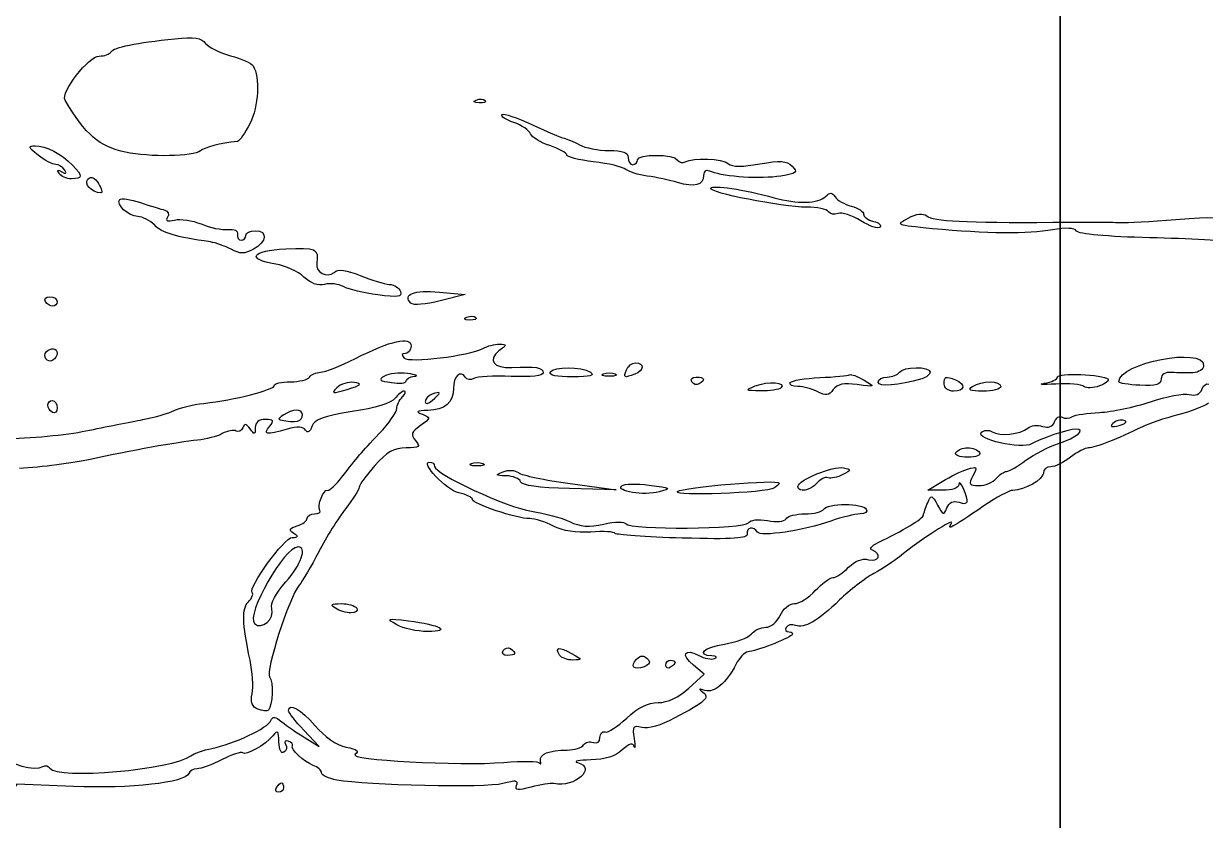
# Model space of a CAD drawing. Extents: x 156 to 440, y 350 to 491.
# Drawn here: x 258.45 to 303.55, y 376.77 to 407.17 of the extents above; entities that cross this region are included whole.
import ezdxf

# ---------------------------------------------------------------- set-up
doc = ezdxf.new("R2010")
doc.units = 0
doc.layers.add('Layer_1', color=7, linetype='CONTINUOUS')

msp = doc.modelspace()

# ---------------------------------------------------------------- linework, layer by layer
at = {"layer": 'Layer_1', "color": 7}
for points in [[(298.000658, 474.608948), (298.000658, 366.268932)], [(298.000658, 366.268932), (298.000658, 474.608948)], [(275.828754, 404.142633), (275.82882, 404.145751)], [(267.087716, 403.366961), (267.087821, 403.366876)], [(260.278146, 401.251408), (260.277854, 401.250189)], [(287.342617, 401.356602), (287.342816, 401.355439)], [(261.393559, 400.713194), (261.393678, 400.71274)], [(291.134551, 399.403559), (291.13475, 399.405572)], [(267.22012, 398.561046), (267.219859, 398.562548)], [(274.313418, 396.92829), (275.303716, 396.836731), (274.343882, 396.591987)], [(271.962105, 396.821254), (271.962105, 396.823918)], [(275.468647, 395.860762), (275.46872, 395.863313)], [(259.560442, 394.327191), (259.560519, 394.325887)], [(280.796811, 393.71675), (280.796233, 393.71675)], [(281.770948, 393.796658), (281.771603, 393.797537)], [(303.077537, 393.849836), (303.077537, 393.847398)], [(270.400385, 393.275424), (270.400357, 393.275707)], [(284.23182, 393.426057), (284.231537, 393.425773)], [(287.3556, 393.282709), (287.356507, 393.282142)], [(290.262926, 393.399496), (290.263068, 393.400063)], [(292.72422, 393.621562), (292.72422, 393.619011)], [(299.502567, 393.347849), (299.502567, 393.349833)], [(274.041507, 393.033402), (274.041507, 393.033657)], [(293.939943, 393.146476), (293.94, 393.147071)], [(268.864078, 392.426617), (268.863973, 392.425625)], [(300.019833, 391.918904), (300.02023, 391.918904)], [(275.754093, 390.295843), (275.753871, 390.295843)], [(289.706627, 389.963962), (289.709036, 389.967676)], [(293.538699, 389.365824), (292.953572, 389.366419), (293.506016, 389.703373)], [(279.310686, 389.623209), (281.066414, 389.38765), (279.27752, 389.433515)], [(282.708989, 389.310151), (282.708989, 389.3076)], [(287.105528, 389.460557), (287.105357, 389.459452)], [(290.372882, 388.468176), (290.371918, 388.465739)], [(273.860413, 383.97702), (273.860413, 383.978154)], [(276.914443, 383.065285), (276.914358, 383.065002)], [(279.412696, 382.890699), (279.412594, 382.89155)], [(282.132241, 382.636488), (282.132992, 382.634759)], [(283.13718, 382.614803), (283.13718, 382.615087)], [(283.829754, 381.814129), (284.425965, 382.356227), (284.009868, 382.693606)], [(269.188189, 379.922542), (269.728342, 379.59463), (269.143172, 380.212413)], [(260.354974, 378.067776), (258.183771, 378.158769), (257.766012, 377.549121)]]:
    msp.add_lwpolyline(points, dxfattribs=at)
for points in [[(259.559345, 396.388857)], [(272.220202, 393.723893)], [(279.3902, 393.691011)], [(295.064419, 393.149877)], [(259.547479, 392.337609)], [(294.48017, 390.626447)], [(268.925031, 387.206901)], [(270.944785, 384.689083)], [(268.178258, 377.844236)]]:
    msp.add_lwpolyline(points, close=True, dxfattribs=at)
for points in [[(261.783516, 406.092841), (261.893585, 406.270857), (262.738457, 406.444422), (264.215316, 406.592107)], [(264.215316, 406.592107), (264.96428, 406.667225), (265.241089, 406.627824), (265.393035, 406.418627)], [(265.393035, 406.418627), (265.502339, 406.270658), (265.929253, 406.055991), (266.341898, 405.944901)], [(260.032017, 404.245191), (259.853803, 404.545493), (260.926038, 405.93325), (261.336192, 405.93325)], [(261.336192, 405.93325), (261.5277, 405.93325), (261.729077, 406.004967), (261.783516, 406.092841)], [(266.341898, 405.944901), (266.754549, 405.833499), (267.143542, 405.65965), (267.206346, 405.558028)], [(267.206346, 405.558028), (267.474192, 405.124724), (267.413615, 404.007817), (267.087716, 403.366961)], [(262.335736, 402.267345), (261.33306, 402.483628), (260.81284, 402.929461), (260.032017, 404.245191)], [(275.82882, 404.145751), (275.619112, 404.154255), (275.576536, 404.196208), (275.719884, 404.254885)], [(275.719884, 404.254885), (275.849768, 404.305909), (276.005169, 404.300806), (276.064994, 404.237877)], [(276.064994, 404.237877), (276.124805, 404.1792), (276.018364, 404.135263), (275.828754, 404.142633)], [(277.1517, 403.398964), (276.846491, 403.50583), (276.645249, 403.640476), (276.704507, 403.700202)], [(276.704507, 403.700202), (276.763694, 403.758312), (277.277737, 403.587099), (277.846679, 403.318517)], [(267.087821, 403.366876), (266.898949, 402.99548), (266.684292, 402.685002), (266.610807, 402.676838)], [(277.798473, 402.96617), (277.748101, 403.096847), (277.456898, 403.292608), (277.1517, 403.398964)], [(277.846679, 403.318517), (278.415618, 403.049225), (278.967694, 402.814318), (279.073525, 402.796205)], [(278.53312, 402.514639), (278.179577, 402.631994), (277.848981, 402.834529), (277.798473, 402.96617)], [(279.073525, 402.796205), (279.179371, 402.776362), (279.442925, 402.665811), (279.659225, 402.547039)], [(259.007117, 402.151635), (258.628456, 402.447855), (258.608894, 402.504321), (258.883951, 402.507751)], [(258.883951, 402.507751), (259.295338, 402.51342), (259.903389, 402.200787), (260.31253, 401.774683)], [(265.198544, 402.316384), (264.932286, 402.095565), (263.267031, 402.066935), (262.335736, 402.267345)], [(266.610807, 402.676838), (265.926813, 402.601153), (265.370448, 402.458854), (265.198544, 402.316384)], [(279.175901, 402.161187), (279.175901, 402.23829), (278.88666, 402.39703), (278.53312, 402.514639)], [(279.659225, 402.547039), (279.875509, 402.427134), (280.381907, 402.329906), (280.784565, 402.329906)], [(280.784565, 402.329906), (281.315282, 402.329906), (281.516624, 402.255638), (281.516624, 402.059764)], [(259.671679, 401.795575), (259.553588, 401.797928), (259.254677, 401.957433), (259.007117, 402.151635)], [(280.199361, 401.89955), (279.636449, 401.96503), (279.175901, 402.083518), (279.175901, 402.161187)], [(281.426077, 401.610557), (281.313882, 401.703534), (280.762228, 401.833361), (280.199361, 401.89955)], [(281.516624, 402.059764), (281.516624, 401.912362), (281.597666, 401.789622), (281.696596, 401.789622)], [(281.696596, 401.789622), (281.795922, 401.789622), (281.876511, 401.870693), (281.876511, 401.969622)], [(281.876511, 401.969622), (281.876511, 402.205181), (283.262301, 402.20263), (283.408673, 401.967184)], [(283.408673, 401.967184), (283.470384, 401.866271), (283.602932, 401.835373), (283.701373, 401.895468)], [(283.701373, 401.895468), (283.987446, 402.07235), (285.105997, 402.024728), (285.347339, 401.824885)], [(286.538542, 401.819216), (287.324589, 401.960665), (287.559893, 401.946208), (287.773427, 401.732759)], [(260.014606, 401.582409), (259.943995, 401.697496), (259.789677, 401.793591), (259.671679, 401.795575)], [(259.79991, 401.459386), (259.715041, 401.596016), (259.751126, 401.617276), (259.907258, 401.520898)], [(260.277854, 401.250189), (260.085694, 401.250189), (259.870561, 401.343449), (259.79991, 401.459386)], [(259.907258, 401.520898), (260.063135, 401.424236), (260.099447, 401.44578), (260.014606, 401.582409)], [(260.31253, 401.774683), (260.71619, 401.354277), (260.709426, 401.251408), (260.278146, 401.251408)], [(282.248172, 401.356006), (281.907811, 401.402494), (281.53783, 401.517014), (281.426077, 401.610557)], [(284.712576, 401.518148), (284.492891, 401.608573), (284.397477, 401.563786), (284.397477, 401.374715)], [(287.342816, 401.355439), (286.576923, 401.230715), (285.203877, 401.316038), (284.712576, 401.518148)], [(285.347339, 401.824885), (285.493606, 401.702145), (285.890173, 401.701011), (286.538542, 401.819216)], [(287.773427, 401.732759), (288.004167, 401.502019), (287.95286, 401.455247), (287.342617, 401.356602)], [(261.393678, 400.71274), (261.048223, 400.721244), (260.727766, 401.062819), (260.903038, 401.238085)], [(260.903038, 401.238085), (261.027082, 401.363376), (261.157646, 401.305833), (261.30818, 401.066022)], [(261.30818, 401.066022), (261.430211, 400.869581), (261.468848, 400.711635), (261.393559, 400.713194)], [(283.407129, 401.107975), (283.110015, 401.19755), (282.588528, 401.310085), (282.248172, 401.356006)], [(284.397477, 401.374715), (284.397477, 401.004255), (284.057263, 400.912668), (283.407129, 401.107975)], [(284.668894, 400.892343), (284.751383, 401.025288), (285.937767, 400.846422), (287.085855, 400.528063)], [(262.116737, 400.461704), (262.173061, 400.51698), (262.528849, 400.464057), (262.907617, 400.340948)], [(288.33412, 400.167808), (287.384428, 400.167808), (284.565572, 400.725099), (284.668894, 400.892343)], [(287.085855, 400.528063), (287.961959, 400.285417), (288.78035, 400.303843), (289.049102, 400.571717)], [(289.049102, 400.571717), (289.227118, 400.749732), (289.301669, 400.748315), (289.415537, 400.563213)], [(289.415537, 400.563213), (289.494057, 400.435087), (289.772787, 400.274589), (290.034794, 400.204573)], [(262.801086, 399.810671), (262.449026, 399.810671), (261.945091, 400.290038), (262.116737, 400.461704)], [(262.907617, 400.340948), (263.286386, 400.217641), (263.702718, 400.090649), (263.832772, 400.055698)], [(263.832772, 400.055698), (263.96274, 400.019414), (264.011014, 399.898942), (263.939723, 399.782721)], [(289.162772, 399.996028), (289.105228, 400.090706), (288.73131, 400.167808), (288.33412, 400.167808)], [(290.034794, 400.204573), (290.296715, 400.134841), (290.507953, 399.994809), (290.503984, 399.897071)], [(263.454253, 399.476154), (263.277003, 399.660406), (262.983155, 399.810671), (262.801086, 399.810671)], [(263.939723, 399.782721), (263.850007, 399.639005), (263.932353, 399.605272), (264.209695, 399.676706)], [(264.209695, 399.676706), (264.429408, 399.733398), (264.884304, 399.665367), (265.220504, 399.527036)], [(289.52898, 399.923745), (289.387531, 399.87017), (289.221222, 399.898233), (289.162772, 399.996028)], [(290.395786, 399.648217), (290.061893, 399.855997), (289.671761, 399.978595), (289.52898, 399.923745)], [(291.13475, 399.405572), (291.062466, 399.333288), (290.729707, 399.442989), (290.395786, 399.648217)], [(290.503984, 399.897071), (290.501461, 399.797575), (290.669528, 399.676535), (290.881701, 399.626079)], [(290.881701, 399.626079), (291.094866, 399.576189), (291.207288, 399.47726), (291.134551, 399.403559)], [(293.134649, 399.347802), (291.735921, 399.48018), (291.712167, 399.488967), (292.201483, 399.746891)], [(292.201483, 399.746891), (292.539515, 399.924057), (292.773515, 399.953254), (292.918025, 399.831931)], [(292.918025, 399.831931), (293.156419, 399.632655), (294.382602, 399.57171), (297.72085, 399.591553)], [(297.72085, 399.591553), (298.958797, 399.600057), (300.133616, 399.594104), (300.331729, 399.583049)], [(300.331729, 399.583049), (300.530721, 399.568876), (301.470576, 399.625002), (302.42228, 399.70012)], [(302.42228, 399.70012), (303.916876, 399.818891), (304.167713, 399.798482), (304.26222, 399.553002)], [(265.578579, 398.84142), (264.226309, 399.037011), (263.737426, 399.181918), (263.454253, 399.476154)], [(265.220504, 399.527036), (265.556699, 399.388139), (266.017516, 399.292611), (266.244534, 399.314154)], [(266.244534, 399.314154), (266.495797, 399.342501), (266.639661, 399.270501), (266.612264, 399.133304)], [(266.612264, 399.133304), (266.586469, 399.009146), (266.648236, 398.909083), (266.747448, 398.909083)], [(266.927391, 399.089083), (266.927391, 399.18858), (267.089562, 399.269083), (267.287499, 399.269083)], [(267.287499, 399.269083), (267.781728, 399.269083), (267.740773, 398.83972), (267.22012, 398.561046)], [(297.709739, 399.302447), (296.789981, 399.136904), (295.190476, 399.153345), (293.134649, 399.347802)], [(298.62618, 399.256526), (298.550494, 399.3804), (298.22811, 399.394857), (297.709739, 399.302447)], [(301.42817, 399.000841), (299.810381, 399.041943), (298.697017, 399.140306), (298.62618, 399.256526)], [(266.366313, 398.561357), (266.132228, 398.686932), (265.77758, 398.812224), (265.578579, 398.84142)], [(266.747448, 398.909083), (266.846547, 398.909083), (266.927391, 398.990154), (266.927391, 399.089083)], [(304.742976, 398.83388), (304.396356, 398.888872), (302.904737, 398.965408), (301.42817, 399.000841)], [(267.219859, 398.562548), (266.874664, 398.377446), (266.710119, 398.377446), (266.366313, 398.561357)], [(268.072013, 397.993408), (266.928857, 398.179644), (267.143091, 398.512148), (268.449063, 398.579443)], [(268.449063, 398.579443), (269.604649, 398.637836), (269.714582, 398.587946), (269.636278, 398.029209)], [(269.142386, 397.503893), (268.91896, 397.715357), (268.437385, 397.933994), (268.072013, 397.993408)], [(269.636278, 398.029209), (269.587409, 397.679556), (270.019468, 397.45114), (270.295897, 397.680548)], [(270.295897, 397.680548), (270.459683, 397.815761), (270.743037, 397.782312), (271.292224, 397.557241)], [(269.930302, 397.222413), (269.684425, 397.158917), (269.403851, 397.259546), (269.142386, 397.503893)], [(271.292224, 397.557241), (271.714209, 397.385745), (272.214822, 397.234488), (272.40467, 397.221789)], [(270.659534, 397.136523), (270.468564, 397.238854), (270.140315, 397.275704), (269.930302, 397.222413)], [(271.962105, 396.823918), (271.436751, 396.893083), (270.850589, 397.03595), (270.659534, 397.136523)], [(272.833577, 396.947395), (272.901467, 396.7416), (272.738163, 396.720624), (271.962105, 396.821254)], [(272.40467, 397.221789), (272.594392, 397.207616), (272.787537, 397.086009), (272.833577, 396.947395)], [(273.226054, 396.504113), (272.893626, 396.836504), (273.354321, 397.016249), (274.313418, 396.92829)], [(259.27863, 396.568857), (259.217515, 396.668353), (259.294221, 396.748857), (259.44817, 396.748857)], [(259.559345, 396.388857), (259.466255, 396.388857), (259.339887, 396.469928), (259.27863, 396.568857)], [(259.44817, 396.748857), (259.602574, 396.748857), (259.728885, 396.667786), (259.728885, 396.568857)], [(259.728885, 396.568857), (259.728885, 396.469644), (259.652718, 396.388857), (259.559345, 396.388857)], [(274.343882, 396.591987), (273.79332, 396.452806), (273.316674, 396.413688), (273.226054, 396.504113)], [(275.46872, 395.863313), (275.259013, 395.871817), (275.216437, 395.913487), (275.359785, 395.972731)], [(275.359785, 395.972731), (275.489668, 396.023471), (275.645061, 396.018369), (275.704886, 395.955723)], [(275.704886, 395.955723), (275.764697, 395.897046), (275.658313, 395.853109), (275.468647, 395.860762)], [(271.111042, 394.393663), (272.469583, 395.082652), (273.231964, 395.25446), (273.231964, 394.871329)], [(259.560519, 394.325887), (259.361668, 394.202296), (259.146643, 394.486044), (259.312827, 394.653175)], [(259.312827, 394.653175), (259.484068, 394.824387), (259.728055, 394.791222), (259.728055, 394.600167)], [(272.974351, 394.412854), (273.168099, 394.218397), (275.447197, 394.49846), (275.975586, 394.780252)], [(273.231964, 394.871329), (273.231964, 394.715991), (273.134707, 394.586901), (273.016049, 394.586901)], [(275.975586, 394.780252), (276.147564, 394.872945), (276.431136, 394.944094), (276.605773, 394.940693)], [(276.589616, 394.682457), (276.136138, 394.338898), (276.386031, 394.014926), (277.075967, 394.052031)], [(276.605773, 394.940693), (276.902014, 394.935024), (276.900962, 394.915181), (276.589616, 394.682457)], [(300.244422, 393.503839), (300.267099, 394.231833), (303.482636, 394.852961), (303.482636, 394.129049)], [(259.728055, 394.600167), (259.728055, 394.506907), (259.652738, 394.383033), (259.560442, 394.327191)], [(269.776576, 393.868913), (269.944047, 393.870132), (270.544547, 394.105323), (271.111042, 394.393663)], [(273.016049, 394.586901), (272.876896, 394.586901), (272.861929, 394.525672), (272.974351, 394.412854)], [(281.451093, 393.957411), (281.507502, 394.104813), (281.668056, 394.227553), (281.805616, 394.227553)], [(281.805616, 394.227553), (282.146666, 394.227553), (282.123377, 393.931616), (281.770948, 393.796658)], [(269.360836, 393.686362), (269.421979, 393.786142), (269.609236, 393.867496), (269.776576, 393.868913)], [(272.220202, 393.723893), (271.9775, 393.58868), (272.027049, 393.541058), (272.486432, 393.474161)], [(273.10011, 393.819137), (272.780405, 393.858822), (272.384447, 393.816784), (272.220202, 393.723893)], [(273.051244, 393.539641), (273.051244, 393.621562), (273.193061, 393.700932), (273.36634, 393.717657)], [(273.36634, 393.717657), (273.539565, 393.734665), (273.419802, 393.778318), (273.10011, 393.819137)], [(275.302261, 393.685512), (275.125946, 393.970876), (274.852128, 393.713858), (274.852128, 393.260882)], [(277.056513, 393.712157), (276.387378, 393.740787), (275.744781, 393.700819), (275.628535, 393.63137)], [(278.273134, 393.853039), (278.273134, 393.729732), (277.829303, 393.679276), (277.056513, 393.712157)], [(277.075967, 394.052031), (278.001726, 394.100787), (278.273134, 394.057701), (278.273134, 393.853039)], [(279.3902, 393.691011), (278.798145, 393.689906), (278.476648, 393.756208), (278.545572, 393.86846)], [(278.545572, 393.86846), (278.687333, 394.096649), (279.721091, 394.096649), (280.075997, 393.86846)], [(280.075997, 393.86846), (280.269179, 393.742602), (280.073653, 393.693279), (279.3902, 393.691011)], [(280.796233, 393.71675), (280.548825, 393.71675), (280.447339, 393.758135), (280.571502, 393.807742)], [(280.571502, 393.807742), (280.695716, 393.857348), (280.897849, 393.857348), (281.021627, 393.807742)], [(281.021627, 393.807742), (281.145756, 393.757852), (281.046005, 393.71675), (280.796811, 393.71675)], [(281.771603, 393.797537), (281.364939, 393.642765), (281.335218, 393.658072), (281.451093, 393.957411)], [(288.833244, 393.66652), (289.401647, 393.692031), (289.912932, 393.736252), (289.969512, 393.772535)], [(289.969512, 393.772535), (290.025071, 393.808819), (290.273953, 393.71811), (290.520312, 393.570142)], [(291.408265, 393.688176), (291.60102, 393.688176), (291.807836, 393.769531), (291.869008, 393.868176)], [(291.869008, 393.868176), (292.008189, 394.094381), (293.039348, 394.105436), (293.039348, 393.88235)], [(293.039348, 393.88235), (293.039348, 393.789373), (292.899033, 393.671169), (292.72422, 393.621562)], [(293.579915, 393.417213), (293.579915, 393.72018), (293.614214, 393.732369), (294.015345, 393.57737)], [(297.900992, 393.686022), (297.900992, 393.85355), (299.656828, 393.790054), (299.831216, 393.615723)], [(302.267282, 393.861572), (302.007061, 393.884249), (301.862154, 393.794957), (301.862154, 393.615808)], [(303.077537, 393.847398), (302.854734, 393.83606), (302.490142, 393.841729), (302.267282, 393.861572)], [(303.482636, 394.129049), (303.482636, 393.9876), (303.300652, 393.860891), (303.077537, 393.849836)], [(265.330916, 392.683294), (266.497342, 392.814539), (268.010433, 393.198009), (268.010433, 393.363496)], [(268.010433, 393.363496), (268.010433, 393.442866), (268.28922, 393.506362), (268.629996, 393.506362)], [(268.629996, 393.506362), (268.970743, 393.506362), (269.299633, 393.587717), (269.360836, 393.686362)], [(270.400357, 393.275707), (270.168143, 393.044683), (270.216587, 393.037313), (270.798625, 393.21618)], [(271.062757, 393.480369), (270.843752, 393.515235), (270.545624, 393.423109), (270.400385, 393.275424)], [(270.798625, 393.21618), (271.335234, 393.380589), (271.385382, 393.43218), (271.062757, 393.480369)], [(272.486432, 393.474161), (272.797081, 393.428523), (273.051244, 393.457153), (273.051244, 393.539641)], [(275.628535, 393.63137), (275.512144, 393.559937), (275.36548, 393.585165), (275.302261, 393.685512)], [(283.950624, 393.505143), (283.888828, 393.606057), (283.964797, 393.688545), (284.118151, 393.688545)], [(284.231537, 393.425773), (284.139128, 393.369647), (284.013269, 393.403096), (283.950624, 393.505143)], [(284.118151, 393.688545), (284.434441, 393.688545), (284.481014, 393.579694), (284.23182, 393.426057)], [(286.574088, 393.157417), (285.968835, 393.168756), (285.956334, 393.182929), (286.36971, 393.345921)], [(286.36971, 393.345921), (286.858233, 393.541795), (287.571685, 393.493323), (287.3556, 393.282709)], [(287.356507, 393.282142), (287.281106, 393.207874), (286.928957, 393.152031), (286.574088, 393.157417)], [(287.998469, 393.327496), (287.786438, 393.327496), (287.65732, 393.393827), (287.70789, 393.475181)], [(287.70789, 393.475181), (287.758063, 393.557102), (288.264983, 393.642425), (288.833244, 393.66652)], [(288.760054, 393.123402), (288.55029, 393.23537), (288.208885, 393.327496), (287.998469, 393.327496)], [(290.263068, 393.400063), (289.745433, 393.468945), (289.502277, 393.419906), (289.348498, 393.207307)], [(290.520312, 393.570142), (290.958378, 393.310772), (290.952794, 393.307087), (290.262926, 393.399496)], [(291.058838, 393.486917), (291.058838, 393.597468), (291.215027, 393.688176), (291.408265, 393.688176)], [(292.72422, 393.619011), (291.847351, 393.361342), (291.058838, 393.29898), (291.058838, 393.486917)], [(293.94, 393.147071), (293.73874, 393.147071), (293.579915, 393.26811), (293.579915, 393.417213)], [(294.015345, 393.57737), (294.417609, 393.424016), (294.369279, 393.146476), (293.939943, 393.146476)], [(295.064419, 393.149877), (294.562233, 393.152258), (294.4584, 393.197783), (294.659348, 393.327326)], [(294.659348, 393.327326), (295.014189, 393.555231), (295.739575, 393.555231), (295.739575, 393.327326)], [(295.739575, 393.327326), (295.739575, 393.22783), (295.435843, 393.14846), (295.064419, 393.149877)], [(297.835058, 393.420699), (297.326693, 393.390085), (297.13354, 393.400857), (297.405836, 393.449046)], [(297.405836, 393.449046), (297.678246, 393.492983), (297.900992, 393.598431), (297.900992, 393.686022)], [(298.915427, 393.327156), (298.829537, 393.407376), (298.343509, 393.450463), (297.835058, 393.420699)], [(299.502567, 393.349833), (299.266157, 393.258557), (299.001203, 393.250054), (298.915427, 393.327156)], [(299.831216, 393.615723), (299.886775, 393.560164), (299.739373, 393.438557), (299.502567, 393.347849)], [(301.051843, 393.372595), (300.606265, 393.395272), (300.24292, 393.450831), (300.244422, 393.503839)], [(301.862154, 393.615808), (301.862154, 393.399241), (301.678469, 393.344816), (301.051843, 393.372595)], [(303.413669, 393.216973), (303.473764, 393.37543), (303.591685, 393.464721), (303.67389, 393.415398)], [(272.615236, 392.86715), (272.489462, 392.69537), (271.85936, 392.501112), (270.991259, 392.366891)], [(272.971871, 393.148063), (272.888617, 393.148063), (272.728346, 393.020787), (272.615236, 392.86715)], [(272.691014, 392.481014), (272.691014, 392.609991), (272.788271, 392.812129), (272.906957, 392.930929)], [(272.906957, 392.930929), (273.025928, 393.050551), (273.054926, 393.148063), (272.971871, 393.148063)], [(274.041507, 393.033657), (273.893, 392.977531), (273.771422, 392.84742), (273.771422, 392.747159)], [(274.852128, 393.260882), (274.852128, 392.710195), (274.525277, 392.427666), (273.870839, 392.412557)], [(274.311592, 393.075354), (274.311592, 393.111071), (274.190156, 393.092362), (274.041507, 393.033402)], [(274.041507, 392.788828), (274.190014, 392.912986), (274.311592, 393.040828), (274.311592, 393.075354)], [(289.348498, 393.207307), (289.181537, 392.979685), (289.06302, 392.962394), (288.760054, 393.123402)], [(301.449345, 392.743871), (302.061685, 392.951934), (302.729074, 393.07663), (302.932545, 393.023367)], [(302.932545, 393.023367), (303.170939, 392.961572), (303.341839, 393.029036), (303.413669, 393.216973)], [(259.367423, 392.618239), (259.367423, 392.711499), (259.44855, 392.787468), (259.547479, 392.787468)], [(259.547479, 392.337609), (259.44838, 392.397987), (259.367423, 392.52583), (259.367423, 392.618239)], [(259.547479, 392.787468), (259.646579, 392.787468), (259.727536, 392.660476), (259.727536, 392.506838)], [(259.727536, 392.506838), (259.727536, 392.3532), (259.646409, 392.277231), (259.547479, 392.337609)], [(263.002, 392.065824), (263.465804, 392.151997), (264.002014, 392.305351), (264.193611, 392.408617)], [(264.193611, 392.408617), (264.38512, 392.511231), (264.896969, 392.634255), (265.330916, 392.683294)], [(268.863973, 392.425625), (268.599217, 392.423159), (268.03622, 392.085524), (268.233795, 392.048476)], [(269.089036, 392.260507), (269.089036, 392.353767), (268.987725, 392.428318), (268.864078, 392.426617)], [(270.991259, 392.366891), (269.877319, 392.194828), (269.546873, 392.073874), (269.452389, 391.804469)], [(272.015827, 391.528772), (272.387183, 391.923893), (272.691014, 392.352378), (272.691014, 392.481014)], [(273.870839, 392.412557), (273.432506, 392.401219), (273.391498, 392.371739), (273.667595, 392.265723)], [(273.771422, 392.747159), (273.771422, 392.641143), (273.8858, 392.659285), (274.041507, 392.788828)], [(299.510504, 392.336447), (299.964501, 392.35629), (300.83709, 392.537991), (301.449345, 392.743871)], [(303.666094, 392.691855), (303.518693, 392.574501), (302.990939, 392.37463), (302.495726, 392.245483)], [(260.825315, 391.632066), (261.558683, 391.78372), (262.538198, 391.97982), (263.002, 392.065824)], [(267.092858, 391.710387), (266.948263, 391.916183), (266.879409, 391.926671), (266.810159, 391.754324)], [(267.67158, 392.071209), (267.428877, 392.071209), (267.288423, 391.955556), (267.286663, 391.756025)], [(267.829611, 391.801068), (268.016981, 392.025855), (267.990959, 392.071209), (267.67158, 392.071209)], [(268.233795, 392.048476), (268.877443, 391.926869), (269.089036, 391.980728), (269.089036, 392.260507)], [(273.667595, 392.265723), (273.997106, 392.13618), (273.993616, 392.117471), (273.593781, 391.836217)], [(297.335254, 391.805518), (297.560608, 391.734085), (297.720879, 391.79418), (297.79268, 391.982117)], [(297.79268, 391.982117), (297.852208, 392.138872), (297.984869, 392.217676), (298.08411, 392.156731)], [(298.08411, 392.156731), (298.18389, 392.096069), (298.359921, 392.10429), (298.47515, 392.176573)], [(298.47515, 392.176573), (298.59137, 392.247439), (299.056394, 392.318589), (299.510504, 392.336447)], [(300.02023, 391.918904), (299.887569, 391.785959), (299.957584, 391.762715), (300.255506, 391.840101)], [(300.446277, 392.030872), (300.316167, 392.074526), (300.124488, 392.022369), (300.019833, 391.918904)], [(300.255506, 391.840101), (300.498435, 391.90303), (300.580554, 391.983817), (300.446277, 392.030872)], [(302.495726, 392.245483), (302.00057, 392.11594), (301.392879, 391.911789), (301.145301, 391.79075)], [(257.674391, 391.334088), (258.674012, 391.348261), (260.091933, 391.478088), (260.825315, 391.632066)], [(266.030062, 391.529537), (265.82849, 391.420687), (265.40138, 391.309002), (265.081068, 391.27782)], [(266.55762, 391.626765), (266.469151, 391.68034), (266.231699, 391.640939), (266.030062, 391.529537)], [(266.810159, 391.754324), (266.759872, 391.629317), (266.646175, 391.572907), (266.55762, 391.626765)], [(267.286663, 391.756025), (267.284299, 391.484183), (267.257665, 391.477946), (267.092858, 391.710387)], [(268.503576, 391.697603), (267.700825, 391.468564), (267.569515, 391.485855), (267.829611, 391.801068)], [(269.208638, 391.66302), (269.124109, 391.799083), (268.902388, 391.809005), (268.503576, 391.697603)], [(269.452389, 391.804469), (269.376222, 391.586485), (269.286902, 391.534611), (269.208638, 391.66302)], [(270.584388, 389.851767), (271.217667, 390.669789), (271.308543, 390.776173), (272.015827, 391.528772)], [(273.593781, 391.836217), (273.241967, 391.590454), (273.211444, 391.497279), (273.404852, 391.264214)], [(296.915017, 391.141984), (296.547165, 390.91663), (294.745153, 391.318583), (294.99755, 391.570809)], [(294.99755, 391.570809), (295.096762, 391.669172), (295.279313, 391.681361), (295.413931, 391.599156)], [(295.413931, 391.599156), (295.706296, 391.416888), (296.474485, 391.496825), (296.771414, 391.738904)], [(296.771414, 391.738904), (296.89132, 391.837266), (297.144142, 391.867597), (297.335254, 391.805518)], [(298.5912, 391.703102), (298.336365, 391.700863), (297.20846, 391.32258), (296.915017, 391.141984)], [(297.947877, 391.156554), (298.630233, 391.375672), (299.022094, 391.708148), (298.5912, 391.703102)], [(301.145301, 391.79075), (300.201534, 391.329723), (299.323446, 390.985002), (299.092819, 390.985002)], [(265.081068, 391.27782), (264.343513, 391.207521), (262.501571, 390.87669), (260.987635, 390.543619)], [(273.404852, 391.264214), (273.604836, 391.023836), (273.557186, 390.986135), (273.044344, 390.986135)], [(296.70205, 390.513288), (297.017235, 390.74743), (297.577956, 391.038066), (297.947877, 391.156554)], [(273.044344, 390.986135), (272.587915, 390.986135), (272.31594, 390.833065), (271.852087, 390.310894)], [(294.48017, 390.626447), (294.15172, 390.626447), (293.964945, 390.701282), (294.030057, 390.806447)], [(294.030057, 390.806447), (294.090151, 390.905943), (294.293962, 390.986447), (294.48017, 390.986447)], [(294.48017, 390.986447), (294.666973, 390.986447), (294.869083, 390.905376), (294.930255, 390.806447)], [(294.930255, 390.806447), (294.994602, 390.700715), (294.807231, 390.626447), (294.48017, 390.626447)], [(298.395383, 390.624917), (298.14395, 390.425924), (297.808526, 390.264831), (297.65092, 390.264831)], [(299.092819, 390.985002), (298.961008, 390.985002), (298.647156, 390.82371), (298.395383, 390.624917)], [(260.987635, 390.543619), (260.343944, 390.403587), (259.128595, 390.246661), (258.286842, 390.198302)], [(271.852087, 390.310894), (271.521567, 389.939584), (271.251068, 389.566318), (271.250994, 389.481591)], [(275.061869, 389.26868), (274.57327, 389.376397), (273.561335, 390.445087), (273.948358, 390.445087)], [(273.948358, 390.445087), (274.050207, 390.445087), (274.133829, 390.370819), (274.133829, 390.280677)], [(274.133829, 390.280677), (274.133829, 389.988482), (276.907776, 388.701978), (277.831256, 388.56583)], [(275.753871, 390.295843), (275.506237, 390.295843), (275.405014, 390.337512), (275.528914, 390.386835)], [(275.528914, 390.386835), (275.652703, 390.435591), (275.855255, 390.435591), (275.97905, 390.386835)], [(275.97905, 390.386835), (276.102839, 390.337512), (276.002294, 390.295843), (275.754093, 390.295843)], [(276.74517, 390.075562), (276.950313, 390.15805), (277.202092, 390.142743), (277.33011, 390.039279)], [(287.998583, 389.515266), (287.998583, 389.749124), (289.352438, 390.306501), (289.732139, 390.227301)], [(289.732139, 390.227301), (290.053361, 390.16097), (290.052283, 390.147931), (289.706627, 389.963962)], [(293.506016, 389.703373), (293.810031, 389.889043), (294.242287, 390.09858), (294.466706, 390.169843)], [(294.466706, 390.169843), (294.836967, 390.288331), (294.856243, 390.264803), (294.674485, 389.922661)], [(295.958891, 390.085398), (296.052718, 390.085398), (296.386724, 390.278721), (296.70205, 390.513288)], [(297.65092, 390.264831), (297.494164, 390.264831), (297.364195, 390.155698), (297.364195, 390.02417)], [(270.054077, 389.369934), (270.130895, 389.355761), (270.369607, 389.575729), (270.584388, 389.851767)], [(276.865075, 389.918806), (276.440559, 389.93298), (276.426635, 389.949704), (276.74517, 390.075562)], [(277.416978, 389.692035), (277.377548, 389.811657), (277.129151, 389.913137), (276.865075, 389.918806)], [(277.33011, 390.039279), (277.453757, 389.94035), (278.345027, 389.753291), (279.310686, 389.623209)], [(279.27752, 389.433515), (278.083443, 389.463562), (277.464878, 389.548885), (277.416978, 389.692035)], [(283.408642, 389.321405), (283.577559, 389.490066), (287.279858, 389.795584), (287.279858, 389.640557)], [(289.150894, 389.845219), (289.041477, 389.886038), (288.849685, 389.793912), (288.723742, 389.639424)], [(289.709036, 389.967676), (289.510044, 389.860809), (289.259802, 389.807518), (289.150894, 389.845219)], [(294.30343, 389.454831), (294.218391, 389.653824), (294.143556, 389.713918), (294.136469, 389.589477)], [(294.674485, 389.922661), (294.495335, 389.58823), (294.522831, 389.545398), (294.906076, 389.545398)], [(294.906076, 389.545398), (295.144186, 389.545398), (295.441398, 389.668139), (295.564706, 389.81554)], [(295.564706, 389.81554), (295.688863, 389.962942), (295.865291, 390.085398), (295.958891, 390.085398)], [(297.364195, 390.02417), (297.364195, 389.777839), (296.639376, 389.365115), (296.205647, 389.365115)], [(269.753312, 388.600668), (269.644745, 388.788605), (269.883111, 389.397543), (270.054077, 389.369934)], [(271.250994, 389.481591), (271.250923, 389.396835), (271.020736, 389.032214), (270.739698, 388.671307)], [(275.574217, 389.018098), (275.574217, 389.093499), (275.343534, 389.207735), (275.061869, 389.26868)], [(282.708989, 389.3076), (282.126818, 389.152545), (281.037974, 389.330277), (281.273868, 389.540041)], [(281.273868, 389.540041), (281.35783, 389.615443), (281.831882, 389.625931), (282.327032, 389.565553)], [(282.327032, 389.565553), (283.155922, 389.45812), (283.186176, 389.43771), (282.708989, 389.310151)], [(287.105357, 389.459452), (286.783994, 389.259893), (283.214866, 389.126296), (283.408642, 389.321405)], [(287.279858, 389.640557), (287.279858, 389.599739), (287.201339, 389.519235), (287.105528, 389.460557)], [(288.723742, 389.639424), (288.479395, 389.344309), (287.998583, 389.262643), (287.998583, 389.515266)], [(294.136469, 389.589477), (294.127965, 389.457099), (293.880217, 389.365824), (293.538699, 389.365824)], [(294.14554, 388.907887), (294.512428, 388.790532), (294.543439, 388.896548), (294.30343, 389.454831)], [(296.205647, 389.365115), (296.072702, 389.365115), (295.570176, 389.096391), (295.088712, 388.768224)], [(277.764474, 388.284775), (277.269636, 388.284775), (275.574217, 388.852384), (275.574217, 389.018098)], [(288.988271, 388.648176), (289.048365, 388.747672), (289.414035, 388.828176), (289.798413, 388.828176)], [(289.798413, 388.828176), (290.182904, 388.828176), (290.547524, 388.747106), (290.608724, 388.648176)], [(292.789928, 388.417578), (292.798431, 388.492129), (292.871565, 388.704529), (292.951786, 388.889461)], [(292.951786, 388.889461), (293.088416, 389.203087), (293.113361, 389.197077), (293.32834, 388.79932)], [(293.32834, 388.79932), (293.53612, 388.416841), (293.570419, 388.405928), (293.682416, 388.693304)], [(295.088712, 388.768224), (293.804164, 387.892573), (293.681679, 387.82715), (293.856831, 388.110643)], [(293.682416, 388.693304), (293.765754, 388.907887), (293.918542, 388.978016), (294.14554, 388.907887)], [(269.270033, 388.298211), (269.270033, 388.391187), (269.396459, 388.465739), (269.55072, 388.465739)], [(269.55072, 388.465739), (269.705066, 388.465739), (269.796229, 388.52555), (269.753312, 388.600668)], [(270.739698, 388.671307), (270.458558, 388.310485), (269.996553, 387.569537), (269.713054, 387.024945)], [(277.831256, 388.56583), (278.322919, 388.493546), (278.975894, 388.316381), (279.282308, 388.172239)], [(287.544416, 388.282224), (287.606778, 388.384838), (287.933131, 388.468176), (288.267987, 388.468176)], [(288.267987, 388.468176), (288.602872, 388.468176), (288.926986, 388.549247), (288.988271, 388.648176)], [(290.371918, 388.465739), (290.179729, 388.465739), (289.67692, 388.342148), (289.252913, 388.193896)], [(290.608724, 388.648176), (290.668819, 388.54868), (290.56422, 388.468176), (290.372882, 388.468176)], [(291.063827, 387.373975), (292.004674, 387.821254), (292.774876, 388.286929), (292.789928, 388.417578)], [(293.856831, 388.110643), (293.995729, 388.336847), (292.663899, 387.477694), (291.872608, 386.830573)], [(268.75095, 387.729043), (268.555473, 387.853767), (268.584443, 387.913011), (268.886134, 388.008539)], [(268.886134, 388.008539), (269.097287, 388.074869), (269.270033, 388.206964), (269.270033, 388.298211)], [(278.66588, 387.998816), (278.361714, 388.155288), (277.956079, 388.284775), (277.764474, 388.284775)], [(280.097495, 387.774879), (279.539198, 387.73491), (279.017311, 387.818249), (278.66588, 387.998816)], [(279.282308, 388.172239), (279.702232, 387.974098), (280.023931, 387.951987), (280.588737, 388.079263)], [(280.588737, 388.079263), (281.027837, 388.178476), (281.379234, 388.18131), (281.437679, 388.087767)], [(281.437679, 388.087767), (281.58372, 387.850791), (285.968891, 387.881405), (286.117257, 388.124334)], [(286.451093, 387.772044), (286.306243, 388.007036), (286.011553, 387.954595), (286.062293, 387.701178)], [(286.117257, 388.124334), (286.18954, 388.242255), (286.479298, 388.274287), (286.834167, 388.208523)], [(289.252913, 388.193896), (288.220677, 387.829701), (286.569213, 387.581046), (286.451093, 387.772044)], [(286.834167, 388.208523), (287.173729, 388.14531), (287.478992, 388.175074), (287.544416, 388.282224)], [(267.173028, 385.462176), (266.996259, 385.639058), (268.395239, 387.566391), (268.702308, 387.569169)], [(268.702308, 387.569169), (268.942204, 387.571521), (268.951728, 387.604035), (268.75095, 387.729043)], [(281.020924, 387.723005), (280.993711, 387.7848), (280.580715, 387.809461), (280.097495, 387.774879)], [(283.586542, 387.543005), (282.20019, 387.580422), (281.045619, 387.661493), (281.020924, 387.723005)], [(286.062293, 387.701178), (286.098009, 387.527414), (285.53502, 387.489713), (283.586542, 387.543005)], [(268.925031, 387.206901), (268.397524, 387.206901), (266.92242, 384.620117), (267.258345, 384.284183)], [(268.449486, 385.86926), (269.04316, 386.541638), (269.27966, 387.206901), (268.925031, 387.206901)], [(269.713054, 387.024945), (269.42955, 386.480239), (269.092919, 385.907301), (268.965, 385.751622)], [(290.692488, 386.718293), (291.08931, 386.613978), (291.222057, 386.93571), (290.839606, 387.076394)], [(290.839606, 387.076394), (290.704961, 387.126283), (290.793969, 387.244772), (291.063827, 387.373975)], [(289.930564, 386.427543), (290.180013, 386.677276), (290.452309, 386.781137), (290.692488, 386.718293)], [(291.872608, 386.830573), (291.673616, 386.669282), (291.236117, 386.382699), (290.89834, 386.195131)], [(289.331802, 386.03588), (289.448589, 386.037043), (289.716973, 386.213896), (289.930564, 386.427543)], [(290.89834, 386.195131), (290.56062, 386.00691), (289.972375, 385.55263), (289.5912, 385.184211)], [(268.965, 385.751622), (268.581504, 385.285011), (267.666259, 382.450876), (267.833829, 382.248822)], [(267.920898, 384.859389), (267.861966, 385.045625), (268.065833, 385.43468), (268.449486, 385.86926)], [(288.66189, 385.537351), (288.914457, 385.809761), (289.216205, 386.034038), (289.331802, 386.03588)], [(267.025654, 385.116208), (267.161491, 385.25057), (267.22768, 385.407553), (267.173028, 385.462176)], [(287.862463, 385.042252), (288.049833, 385.042252), (288.409068, 385.264205), (288.66189, 385.537351)], [(289.5912, 385.184211), (288.760592, 384.381439), (288.240917, 384.082129), (287.903083, 384.211814)], [(267.088158, 382.88503), (266.784812, 384.314202), (266.769556, 384.860126), (267.025654, 385.116208)], [(267.258345, 384.284183), (267.52962, 384.012907), (268.046983, 384.462198), (267.920898, 384.859389)], [(270.348979, 384.866249), (270.137713, 385.001745), (270.184569, 385.04143), (270.563562, 385.043698)], [(270.944779, 384.689083), (270.765516, 384.690274), (270.497529, 384.770438), (270.348979, 384.866249)], [(270.563562, 385.043698), (270.830103, 385.04486), (271.098153, 384.965461), (271.159367, 384.866249)], [(271.159367, 384.866249), (271.220482, 384.766469), (271.124133, 384.687383), (270.944785, 384.689083)], [(287.317616, 384.592054), (287.431569, 384.840369), (287.674724, 385.042252), (287.862463, 385.042252)], [(272.690076, 384.238091), (272.266211, 384.48102), (272.292491, 384.490091), (273.140189, 384.38606)], [(273.140189, 384.38606), (274.346036, 384.240926), (274.810195, 383.975773), (273.860413, 383.97702)], [(286.770529, 384.14194), (286.961017, 384.14194), (287.203635, 384.3432), (287.317616, 384.592054)], [(287.903083, 384.211814), (287.766737, 384.263405), (287.604935, 384.231657), (287.5464, 384.136129)], [(273.860413, 383.978154), (273.464297, 383.978806), (272.93764, 384.096359), (272.690076, 384.238091)], [(285.199483, 383.49978), (285.636926, 383.564976), (286.09251, 383.735622), (286.211764, 383.880302)], [(287.759849, 383.840476), (287.614715, 383.695342), (286.383005, 383.224677), (286.082022, 383.200554)], [(286.211764, 383.880302), (286.331669, 384.022318), (286.582479, 384.14194), (286.770529, 384.14194)], [(287.5464, 384.136129), (287.488857, 384.041169), (287.537896, 383.96435), (287.661487, 383.96435)], [(287.661487, 383.96435), (287.783943, 383.96435), (287.82618, 383.909924), (287.759849, 383.840476)], [(276.746717, 383.248403), (276.808995, 383.3496), (276.935278, 383.383899), (277.027432, 383.327773)], [(278.899421, 383.077502), (278.707544, 383.387953), (278.87476, 383.41355), (279.357222, 383.146384)], [(284.009868, 382.693606), (283.516639, 383.093518), (283.666564, 383.360258), (284.219065, 383.064888)], [(284.719011, 383.04703), (284.09451, 383.07651), (284.421231, 383.38302), (285.199483, 383.49978)], [(276.914358, 383.065002), (276.760097, 383.065002), (276.684497, 383.147206), (276.746717, 383.248403)], [(277.027432, 383.327773), (277.277335, 383.174419), (277.230648, 383.065285), (276.914443, 383.065285)], [(279.412594, 382.89155), (279.1958, 382.889027), (278.96468, 382.971487), (278.899421, 383.077502)], [(279.357222, 383.146384), (279.791039, 382.90714), (279.793023, 382.897219), (279.412696, 382.890699)], [(282.132992, 382.634759), (281.736281, 382.483672), (281.569105, 382.651767), (281.843558, 382.924176)], [(281.843558, 382.924176), (281.993907, 383.073846), (282.112537, 383.080365), (282.248773, 382.946854)], [(282.248773, 382.946854), (282.384609, 382.811074), (282.351387, 382.721216), (282.132241, 382.636488)], [(284.219065, 383.064888), (284.431946, 382.950652), (284.70138, 382.898494), (284.819641, 382.945266)], [(284.819641, 382.945266), (284.938696, 382.993455), (284.892775, 383.039093), (284.719011, 383.04703)], [(286.082022, 383.200554), (285.965518, 383.189216), (285.76355, 382.977468), (285.63188, 382.724022)], [(267.167557, 381.605584), (267.218325, 381.86382), (267.183431, 382.439395), (267.088158, 382.88503)], [(282.957151, 382.694173), (282.957151, 382.799906), (283.038194, 382.885228), (283.13718, 382.885228)], [(283.13718, 382.615087), (283.037854, 382.554709), (282.957151, 382.58674), (282.957151, 382.694173)], [(283.13718, 382.885228), (283.236506, 382.885228), (283.317151, 382.848094), (283.317151, 382.805858)], [(283.317151, 382.805858), (283.317151, 382.762205), (283.236109, 382.676031), (283.13718, 382.614803)], [(285.63188, 382.724022), (285.255326, 382.001131), (284.802066, 381.621146), (284.451279, 381.734249)], [(267.833829, 382.248822), (267.987495, 382.063153), (267.955464, 381.148894), (267.789665, 380.983039)], [(267.388121, 381.016205), (267.163277, 381.102378), (267.101025, 381.268205), (267.167557, 381.605584)], [(282.661279, 381.266702), (283.040634, 381.269169), (283.43467, 381.45549), (283.829754, 381.814129)], [(284.365956, 381.669902), (284.655883, 381.460139), (284.490113, 381.307408), (283.280315, 380.666863)], [(284.451279, 381.734249), (284.221672, 381.808517), (284.197294, 381.789524), (284.365956, 381.669902)], [(268.558002, 380.956564), (268.558002, 381.283285), (269.029582, 381.016658), (269.569706, 380.38663)], [(281.462564, 380.67069), (281.894726, 381.078255), (282.266456, 381.263046), (282.661279, 381.266702)], [(267.789665, 380.983039), (267.741136, 380.934567), (267.560342, 380.947039), (267.388121, 381.016205)], [(267.885595, 380.583836), (267.946512, 380.757883), (268.045583, 380.744844), (268.306631, 380.531679)], [(269.143172, 380.212413), (268.821332, 380.552145), (268.558002, 380.88703), (268.558002, 380.956564)], [(280.639553, 380.145628), (280.748064, 380.107928), (281.118098, 380.347172), (281.462564, 380.67069)], [(283.280315, 380.666863), (282.771955, 380.397572), (282.273741, 380.255896), (282.044937, 380.315707)], [(265.632154, 379.521411), (266.44494, 379.674482), (267.789645, 380.309414), (267.885595, 380.583836)], [(268.192117, 379.765162), (268.187298, 380.193024), (268.152063, 380.229364), (267.963446, 379.999871)], [(268.306631, 380.531679), (268.494511, 380.378041), (268.891092, 380.102854), (269.188189, 379.922542)], [(269.569706, 380.38663), (269.94405, 379.949329), (270.385906, 379.645767), (270.757329, 379.570876)], [(282.044937, 380.315707), (281.707098, 380.404431), (281.671234, 380.354825), (281.743648, 379.894535)], [(267.963446, 379.999871), (267.671945, 379.646674), (266.928625, 379.228394), (266.807622, 379.349348)], [(268.380876, 379.372479), (268.273925, 379.306998), (268.19549, 379.469991), (268.192117, 379.765162)], [(268.546646, 379.795521), (268.426542, 379.836624), (268.381216, 379.781348), (268.445931, 379.676466)], [(268.706775, 379.624309), (268.738778, 379.677317), (268.666863, 379.755553), (268.546646, 379.795521)], [(279.820054, 379.65155), (279.885365, 379.757849), (280.052325, 379.799235), (280.190772, 379.747361)], [(280.190772, 379.747361), (280.339761, 379.691235), (280.442687, 379.767203), (280.442687, 379.930479)], [(280.442687, 379.930479), (280.442687, 380.083266), (280.531043, 380.180211), (280.639553, 380.145628)], [(281.751868, 379.593666), (281.701383, 379.74532), (281.559424, 379.705351), (281.295706, 379.459587)], [(281.743648, 379.894535), (281.789201, 379.607726), (281.79229, 379.4724), (281.751868, 379.593666)], [(264.832092, 379.242198), (264.95041, 379.335175), (265.310308, 379.46075), (265.632154, 379.521411)], [(266.807622, 379.349348), (266.755493, 379.400939), (266.401984, 379.286135), (266.022079, 379.091679)], [(268.445931, 379.676466), (268.511043, 379.571301), (268.481563, 379.435238), (268.380876, 379.372479)], [(269.503503, 378.87205), (269.124474, 379.014066), (268.625132, 379.487055), (268.706775, 379.624309)], [(270.757329, 379.570876), (271.185491, 379.484702), (271.280038, 379.409584), (271.099706, 379.296765)], [(271.099706, 379.296765), (270.75873, 379.083033), (275.112814, 378.845348), (276.770058, 378.985493)], [(278.173823, 379.038501), (278.11353, 379.29702), (278.503634, 379.45851), (279.186361, 379.45851)], [(279.186361, 379.45851), (279.469514, 379.45851), (279.754651, 379.54525), (279.820054, 379.65155)], [(281.295706, 379.459587), (281.041665, 379.223745), (280.639624, 379.097065), (280.092662, 379.083146)], [(257.861404, 379.168101), (257.773927, 378.941613), (258.900171, 378.64749), (259.18592, 378.824088)], [(259.18592, 378.824088), (259.276516, 378.87908), (259.394153, 378.856403), (259.447785, 378.76938)], [(259.447785, 378.76938), (259.728812, 378.314674), (264.142746, 378.702765), (264.832092, 379.242198)], [(266.022079, 379.091679), (265.642177, 378.896939), (265.213327, 378.739304), (265.069097, 378.739304)], [(269.8186, 378.587083), (269.8186, 378.678359), (269.676782, 378.807052), (269.503503, 378.87205)], [(276.770058, 378.985493), (277.486722, 379.04502), (278.106562, 379.035666), (278.14746, 378.959981)], [(278.14746, 378.959981), (278.188279, 378.887981), (278.199703, 378.92143), (278.173823, 379.038501)], [(279.586471, 378.979682), (280.346168, 378.780123), (279.486351, 378.013153), (278.685077, 378.174359)], [(280.092662, 379.083146), (279.640947, 379.068973), (279.413167, 379.02617), (279.586471, 378.979682)], [(264.746835, 378.561288), (264.629367, 378.213194), (262.529634, 377.977266), (260.354974, 378.067776)], [(265.069097, 378.739304), (264.924757, 378.739304), (264.77985, 378.659367), (264.746835, 378.561288)], [(270.403764, 378.312406), (270.081918, 378.371367), (269.8186, 378.496375), (269.8186, 378.587083)], [(268.178258, 377.844236), (268.073405, 377.844236), (268.03766, 377.925307), (268.09886, 378.024236)], [(268.09886, 378.024236), (268.159975, 378.123732), (268.245751, 378.204236), (268.289433, 378.204236)], [(268.368831, 378.024236), (268.368831, 377.924457), (268.283197, 377.844236), (268.178258, 377.844236)], [(268.289433, 378.204236), (268.333087, 378.204236), (268.368831, 378.123165), (268.368831, 378.024236)], [(276.734948, 378.175209), (276.116528, 378.004564), (271.522264, 378.105477), (270.403764, 378.312406)], [(277.262921, 378.105477), (277.337103, 378.299367), (277.230549, 378.313824), (276.734948, 378.175209)], [(277.814509, 378.042265), (277.297058, 377.901099), (277.188403, 377.912154), (277.262921, 378.105477)], [(278.685077, 378.174359), (278.560664, 378.202706), (278.168902, 378.138076), (277.814509, 378.042265)]]:
    msp.add_open_spline(points, degree=3, dxfattribs=at)

doc.saveas('drawing.dxf')
